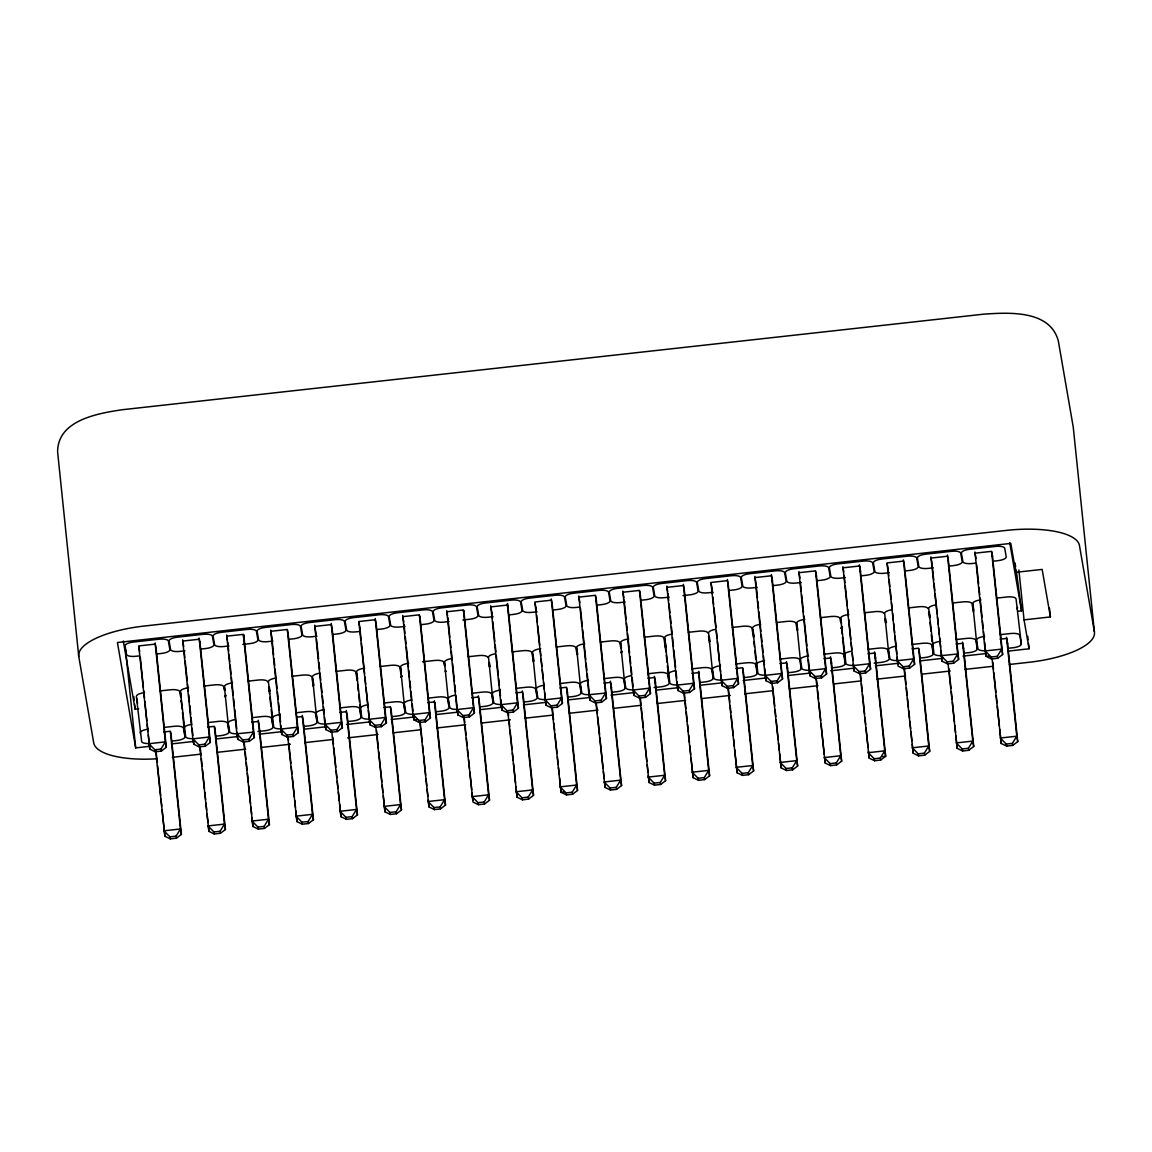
<?xml version="1.0" encoding="UTF-8"?>
<svg xmlns="http://www.w3.org/2000/svg" width="1152" height="1152" viewBox="0 0 1152 1152"><rect width="100%" height="100%" fill="white"/><g stroke="black" fill="none" stroke-linecap="round" stroke-linejoin="round"><path stroke-width="1.5" d="M138.802 646.531L149.789 749.131L155.189 751.766L161.323 751.09L160.963 749.074L165.37 741.874L155.146 642.931M182.635 639.878L192.859 738.835L193.795 744.25L199.21 746.885L205.33 746.208L204.984 744.192L209.376 736.992L199.152 638.05M155.722 751.306L164.866 836.237L170.28 838.872L176.4 838.181L176.054 836.179L180.446 828.979L170.41 731.794M226.656 634.997L236.88 733.954L237.816 739.368L243.23 742.003L249.35 741.326L249.005 739.31L253.397 732.11L243.36 634.939M199.728 746.424L208.886 831.355L214.301 833.976L220.421 833.299L220.075 831.298L224.467 824.098L214.43 726.912M270.677 630.115L280.901 729.058L281.837 734.486L287.251 737.122L293.371 736.445L293.026 734.429L297.418 727.229L287.381 630.058M243.749 741.528L252.907 826.474L258.322 829.094L264.442 828.418L264.096 826.416L268.488 819.216L258.264 720.259M314.683 625.234L324.922 724.176L325.858 729.605L331.272 732.24L337.392 731.563L337.046 729.547L341.438 722.347L331.214 623.405M287.77 736.646L296.928 821.592L302.342 824.213L308.462 823.536L308.117 821.534L312.509 814.334L302.285 715.378M358.891 622.123L369.878 724.723L375.278 727.358L381.413 726.667L381.053 724.666L385.459 717.466L375.235 618.523M331.79 731.765L340.949 816.71L346.349 819.331L352.483 818.654L352.123 816.638L356.53 809.453L346.306 710.496M402.725 615.47L412.949 714.413L413.885 719.842L419.299 722.477L425.419 721.786L425.074 719.784L429.466 712.584L419.429 615.398M375.811 726.883L384.955 811.829L390.37 814.45L396.49 813.773L396.144 811.757L400.536 804.571L390.499 707.386M446.746 610.589L456.97 709.531L457.906 714.96L463.32 717.581L469.44 716.904L469.094 714.902L473.486 707.702L463.45 610.517M419.818 722.002L428.976 806.947L434.39 809.568L440.51 808.891L440.165 806.875L444.557 799.675L434.333 700.733M490.766 605.707L500.99 704.65L501.926 710.078L507.341 712.699L513.461 712.022L513.115 710.021L517.507 702.821L507.283 603.864M463.838 717.12L472.997 802.051L478.411 804.686L484.531 804.01L484.186 801.994L488.578 794.794L478.354 695.851M534.96 602.582L545.947 705.197L551.362 707.818L557.482 707.141L557.122 705.139L561.528 697.939L551.304 598.982M507.859 712.238L517.018 797.17L522.432 799.805L528.552 799.128L528.192 797.112L532.598 789.912L522.374 690.97M578.794 595.944L589.018 694.886L589.968 700.315L595.368 702.936L601.488 702.259L601.142 700.243L605.549 693.058L595.498 595.872M551.88 707.357L561.038 792.288L566.438 794.923L572.558 794.246L572.213 792.23L576.619 785.03L566.568 687.859M622.814 591.062L633.038 690.005L633.974 695.434L639.389 698.054L645.509 697.378L645.163 695.362L649.555 688.176L639.518 590.99M595.886 702.475L605.045 787.406L610.459 790.042L616.579 789.365L616.234 787.349L620.626 780.149L610.402 681.206M666.835 586.166L677.059 685.123L677.995 690.552L683.41 693.173L689.53 692.496L689.184 690.48L693.576 683.28L683.352 584.338M639.907 697.594L649.066 782.525L654.48 785.16L660.6 784.469L660.254 782.467L664.646 775.267L654.422 676.325M711.029 583.056L722.016 685.656L727.43 688.291L733.55 687.614L733.205 685.598L737.597 678.398L727.373 579.456M683.928 692.712L693.086 777.643L698.501 780.278L704.621 779.587L704.275 777.586L708.667 770.386L698.443 671.443M754.862 576.403L765.086 675.36L766.037 680.774L771.451 683.41L777.571 682.733L777.211 680.717L781.618 673.517L771.394 574.574M727.949 687.83L737.107 772.762L742.522 775.382L748.642 774.706L748.282 772.704L752.688 765.504L742.637 668.318M798.883 571.522L809.107 670.478L810.058 675.893L815.458 678.528L821.578 677.851L821.232 675.835L825.638 668.635L815.587 571.464M771.97 682.949L781.114 767.88L786.528 770.501L792.648 769.824L792.302 767.822L796.709 760.622L786.47 661.68M842.904 566.64L854.064 671.011L859.478 673.646L865.598 672.97L865.253 670.954L869.645 663.754L859.421 564.811M815.976 678.053L825.134 762.998L830.549 765.619L836.669 764.942L836.323 762.941L840.715 755.741L830.491 656.784M887.098 563.53L898.085 666.13L903.499 668.765L909.619 668.088L909.274 666.072L913.666 658.872L903.442 559.93M859.824 671.414L869.155 758.117L874.57 760.738L880.69 760.061L880.344 758.045L884.736 750.859L874.512 651.902M930.946 556.877L942.106 661.248L947.52 663.883L953.64 663.192L953.294 661.19L957.686 653.99L947.462 555.048M904.018 668.29L913.176 753.235L918.59 755.856L924.71 755.179L924.365 753.163L928.757 745.978L918.72 648.792M974.952 551.995L985.176 650.938L986.126 656.366L991.526 659.002L997.661 658.31L997.301 656.309L1001.707 649.109L991.656 551.923M948.038 663.408L957.197 748.354L962.597 750.974L968.731 750.298L968.371 748.282L972.778 741.096L962.554 642.139M992.059 658.526L1001.203 743.472L1006.618 746.093L1012.738 745.416L1012.392 743.4L1016.784 736.2L1006.56 637.258M161.323 751.09L166.306 747.302L156.082 648.36M205.33 746.208L210.326 742.421L199.915 641.707M249.35 741.326L254.347 737.539L243.706 634.55M293.371 736.445L298.354 732.658L288.317 635.472M176.4 838.181L181.397 834.408L170.986 733.694M337.392 731.563L342.374 727.776L332.338 630.59M220.421 833.299L225.418 829.526L214.949 728.28M381.413 726.667L386.395 722.894L376.171 623.952M264.442 828.418L269.424 824.645L259.387 727.459M425.419 721.786L430.416 718.013L419.947 616.766M308.462 823.536L313.445 819.749L303.408 722.578M469.44 716.904L474.422 713.131L463.838 610.646M352.483 818.654L357.466 814.867L347.242 715.925M513.461 712.022L518.443 708.25L508.406 611.064M396.49 813.773L401.486 809.986L391.262 711.043M557.482 707.141L562.464 703.368L552.427 606.182M440.51 808.891L445.493 805.104L434.909 702.634M601.488 702.259L606.485 698.472L596.074 597.758M484.531 804.01L489.514 800.222L479.477 703.051M645.509 697.378L650.506 693.59L640.037 592.358M528.552 799.128L533.534 795.341L523.498 698.155M689.53 692.496L694.512 688.709L684.475 591.538M572.558 794.246L577.555 790.459L567.331 691.517M733.55 687.614L738.533 683.827L728.496 586.656M616.579 789.365L621.576 785.578L611.107 684.331M777.571 682.733L782.554 678.946L772.33 580.003M660.6 784.469L665.582 780.696L655.186 679.982M821.578 677.851L826.574 674.064L816.35 575.122M704.621 779.587L709.603 775.814L699.566 678.629M865.598 672.97L870.595 669.182L859.997 566.698M748.642 774.706L753.624 770.933L743.587 673.747M909.619 668.088L914.602 664.301L904.565 567.115M792.648 769.824L797.645 766.051L787.421 667.094M953.64 663.192L958.622 659.419L948.586 562.234M836.669 764.942L841.666 761.17L831.197 659.923M997.661 658.31L1002.643 654.538L992.419 555.581M880.69 760.061L885.672 756.274L875.03 653.299M924.71 755.179L929.693 751.392L919.656 654.221M968.731 750.298L973.714 746.51L963.49 647.568M1012.738 745.416L1017.734 741.629L1007.51 642.686M139.176 655.92L135.706 656.294A8.726 2.88 -5.9 0 1 126.547 654.422L125.064 645.883A8.726 2.88 -5.9 0 1 133.243 642.067L159.235 639.187A8.726 2.88 -5.9 0 1 168.394 641.074L169.877 649.613A8.726 2.88 -5.9 0 1 161.698 653.414L156.499 653.99M184.925 650.837L179.726 651.413A8.726 2.88 -5.9 0 1 170.568 649.526L169.085 640.987A8.726 2.88 -5.9 0 1 177.25 637.186L203.256 634.306A8.726 2.88 -5.9 0 1 212.414 636.192L213.898 644.731A8.726 2.88 -5.9 0 1 205.718 648.533L200.52 649.109M228.946 645.955L223.733 646.531A8.726 2.88 -5.9 0 1 214.574 644.645L213.106 636.106A8.726 2.88 -5.9 0 1 221.27 632.304L247.277 629.424A8.726 2.88 -5.9 0 1 256.435 631.31L257.918 639.85A8.726 2.88 -5.9 0 1 249.739 643.651L242.813 644.414M272.952 641.074L267.754 641.65A8.726 2.88 -5.9 0 1 258.595 639.763L257.112 631.224A8.726 2.88 -5.9 0 1 265.291 627.422L291.298 624.542A8.726 2.88 -5.9 0 1 300.456 626.429L301.925 634.968A8.726 2.88 -5.9 0 1 293.76 638.77L288.562 639.346M316.973 636.192L311.774 636.768A8.726 2.88 -5.9 0 1 302.616 634.882L301.133 626.342A8.726 2.88 -5.9 0 1 309.312 622.541L335.304 619.661A8.726 2.88 -5.9 0 1 344.462 621.533L345.946 630.072A8.726 2.88 -5.9 0 1 337.781 633.888L332.568 634.464M359.266 631.498L355.795 631.886A8.726 2.88 -5.9 0 1 346.637 630L345.154 621.461A8.726 2.88 -5.9 0 1 353.333 617.659L379.325 614.765A8.726 2.88 -5.9 0 1 388.483 616.651L389.966 625.19A8.726 2.88 -5.9 0 1 381.787 629.006L376.589 629.582M405.014 626.429L399.816 627.005A8.726 2.88 -5.9 0 1 390.658 625.118L389.174 616.579A8.726 2.88 -5.9 0 1 397.339 612.778L423.346 609.883A8.726 2.88 -5.9 0 1 432.504 611.77L433.987 620.309A8.726 2.88 -5.9 0 1 425.808 624.125L420.61 624.701M449.035 621.547L443.822 622.123A8.726 2.88 -5.9 0 1 434.664 620.237L433.195 611.698A8.726 2.88 -5.9 0 1 441.36 607.896L467.366 605.002A8.726 2.88 -5.9 0 1 476.525 606.888L478.008 615.427A8.726 2.88 -5.9 0 1 469.829 619.243L462.888 620.006M493.042 616.666L487.843 617.242A8.726 2.88 -5.9 0 1 478.685 615.355L477.202 606.816A8.726 2.88 -5.9 0 1 485.381 603.014L511.387 600.12A8.726 2.88 -5.9 0 1 520.546 602.006L522.014 610.546A8.726 2.88 -5.9 0 1 513.85 614.362L508.651 614.938M537.062 611.784L531.864 612.36A8.726 2.88 -5.9 0 1 522.706 610.474L521.222 601.934A8.726 2.88 -5.9 0 1 529.402 598.118L555.394 595.238A8.726 2.88 -5.9 0 1 564.552 597.125L566.035 605.664A8.726 2.88 -5.9 0 1 557.87 609.466L552.658 610.056M579.355 607.09L575.885 607.478A8.726 2.88 -5.9 0 1 566.726 605.592L565.243 597.053A8.726 2.88 -5.9 0 1 573.422 593.237L599.414 590.357A8.726 2.88 -5.9 0 1 608.573 592.243L610.056 600.782A8.726 2.88 -5.9 0 1 601.877 604.584L596.678 605.16M625.104 602.021L619.906 602.597A8.726 2.88 -5.9 0 1 610.733 600.71L609.264 592.171A8.726 2.88 -5.9 0 1 617.429 588.355L643.435 585.475A8.726 2.88 -5.9 0 1 652.594 587.362L654.077 595.901A8.726 2.88 -5.9 0 1 645.898 599.702L640.699 600.278M669.11 597.125L663.912 597.715A8.726 2.88 -5.9 0 1 654.754 595.829L653.285 587.29A8.726 2.88 -5.9 0 1 661.45 583.474L687.456 580.594A8.726 2.88 -5.9 0 1 696.614 582.48L698.098 591.019A8.726 2.88 -5.9 0 1 689.918 594.821L682.978 595.598M713.131 592.243L707.933 592.819A8.726 2.88 -5.9 0 1 698.774 590.947L697.291 582.408A8.726 2.88 -5.9 0 1 705.47 578.592L731.477 575.712A8.726 2.88 -5.9 0 1 740.635 577.598L742.104 586.138A8.726 2.88 -5.9 0 1 733.939 589.939L728.741 590.515M757.152 587.362L751.954 587.938A8.726 2.88 -5.9 0 1 742.795 586.051L741.312 577.512A8.726 2.88 -5.9 0 1 749.491 573.71L775.483 570.83A8.726 2.88 -5.9 0 1 784.642 572.717L786.125 581.256A8.726 2.88 -5.9 0 1 777.96 585.058L772.747 585.634M801.173 582.48L795.974 583.056A8.726 2.88 -5.9 0 1 786.816 581.17L785.333 572.63A8.726 2.88 -5.9 0 1 793.512 568.829L819.504 565.949A8.726 2.88 -5.9 0 1 828.662 567.835L830.146 576.374A8.726 2.88 -5.9 0 1 821.966 580.176L816.768 580.752M845.194 577.598L839.995 578.174A8.726 2.88 -5.9 0 1 830.822 576.288L829.354 567.749A8.726 2.88 -5.9 0 1 837.518 563.947L863.525 561.067A8.726 2.88 -5.9 0 1 872.683 562.939L874.166 571.478A8.726 2.88 -5.9 0 1 865.987 575.294L860.789 575.87M889.2 572.717L884.002 573.293A8.726 2.88 -5.9 0 1 874.843 571.406L873.374 562.867A8.726 2.88 -5.9 0 1 881.539 559.066L907.546 556.186A8.726 2.88 -5.9 0 1 916.704 558.058L918.187 566.597A8.726 2.88 -5.9 0 1 910.008 570.413L904.81 570.989M933.221 567.835L928.022 568.411A8.726 2.88 -5.9 0 1 918.864 566.525L917.381 557.986A8.726 2.88 -5.9 0 1 925.56 554.184L951.552 551.29A8.726 2.88 -5.9 0 1 960.725 553.176L962.194 561.715A8.726 2.88 -5.9 0 1 954.029 565.531L948.83 566.107M975.514 563.141L972.043 563.53A8.726 2.88 -5.9 0 1 962.885 561.643L961.402 553.104A8.726 2.88 -5.9 0 1 969.581 549.302L995.573 546.408A8.726 2.88 -5.9 0 1 1004.731 548.294L1006.214 556.834A8.726 2.88 -5.9 0 1 998.035 560.65L992.837 561.226M149.976 746.294L135.691 747.878L117.432 642.514L1010.794 543.413L1015.805 572.328L1042.157 569.405L1050.394 616.939L1024.042 619.862L1018.886 569.923M160.157 690.912L170.554 689.76A8.726 2.88 -5.9 0 1 179.712 691.646L180.605 696.773M204.178 686.03L214.574 684.878A8.726 2.88 -5.9 0 1 223.733 686.765L224.323 690.178M248.184 681.149L258.595 679.997A8.726 2.88 -5.9 0 1 267.754 681.883M292.205 676.267L302.602 675.115A8.726 2.88 -5.9 0 1 311.76 677.002M336.226 671.386L346.622 670.234A8.726 2.88 -5.9 0 1 355.781 672.12L357.264 680.659M380.246 666.504L390.643 665.352A8.726 2.88 -5.9 0 1 399.802 667.238L400.982 674.064M422.525 661.81L434.664 660.47A8.726 2.88 -5.9 0 1 443.822 662.357L444.413 665.77M468.274 656.741L478.67 655.589A8.726 2.88 -5.9 0 1 487.843 657.475M512.294 651.859L522.691 650.707A8.726 2.88 -5.9 0 1 531.85 652.594L533.333 661.133A8.726 2.88 -5.9 0 1 533.232 661.781M556.315 646.978L566.712 645.826A8.726 2.88 -5.9 0 1 575.87 647.712L577.051 654.538M600.336 642.096L610.733 640.944A8.726 2.88 -5.9 0 1 619.891 642.816L620.784 647.942M644.342 637.214L654.754 636.048A8.726 2.88 -5.9 0 1 663.912 637.934L665.928 651.701M688.363 632.318L698.76 631.166A8.726 2.88 -5.9 0 1 707.933 633.053M732.384 627.437L742.781 626.285A8.726 2.88 -5.9 0 1 751.939 628.171L753.422 636.71A8.726 2.88 -5.9 0 1 753.322 637.373M776.405 622.555L786.802 621.403A8.726 2.88 -5.9 0 1 795.96 623.29L797.141 630.13M820.426 617.674L830.822 616.522A8.726 2.88 -5.9 0 1 839.981 618.408L840.571 621.821M864.432 612.792L874.843 611.64A8.726 2.88 -5.9 0 1 884.002 613.526M908.453 607.91L918.85 606.758A8.726 2.88 -5.9 0 1 928.008 608.645M952.474 603.029L962.87 601.877A8.726 2.88 -5.9 0 1 972.029 603.763L973.512 612.302M996.494 598.147L1006.891 596.995A8.726 2.88 -5.9 0 1 1016.05 598.882L1021.306 643.939A8.726 2.88 -5.9 0 1 1013.126 647.741L1007.928 648.317M123.307 641.03L135.115 709.186L138.686 708.782M1017.965 611.251L1021.55 610.862L1016.237 570.067M163.93 727.43L174.326 726.278A8.726 2.88 -5.9 0 1 183.485 728.165L184.968 736.704A8.726 2.88 -5.9 0 1 176.789 740.52L171.59 741.096M207.95 722.549L218.347 721.397A8.726 2.88 -5.9 0 1 227.506 723.283L228.989 731.822A8.726 2.88 -5.9 0 1 220.81 735.638L215.611 736.214M251.957 717.667L262.368 716.515A8.726 2.88 -5.9 0 1 271.526 718.402L272.995 726.941A8.726 2.88 -5.9 0 1 264.83 730.757L257.89 731.52M295.978 712.786L306.374 711.634A8.726 2.88 -5.9 0 1 315.533 713.52L317.016 722.059A8.726 2.88 -5.9 0 1 308.851 725.861L303.638 726.437M339.998 707.904L350.395 706.752A8.726 2.88 -5.9 0 1 359.554 708.638L361.037 717.178A8.726 2.88 -5.9 0 1 352.858 720.979L347.659 721.555M384.019 703.022L394.416 701.87A8.726 2.88 -5.9 0 1 403.574 703.757L405.058 712.296A8.726 2.88 -5.9 0 1 396.878 716.098L391.68 716.674M428.04 698.141L438.437 696.989A8.726 2.88 -5.9 0 1 447.595 698.875L449.078 707.414A8.726 2.88 -5.9 0 1 440.899 711.216L435.701 711.792M472.046 693.259L482.458 692.107A8.726 2.88 -5.9 0 1 491.616 693.994L493.085 702.533A8.726 2.88 -5.9 0 1 484.92 706.334L479.722 706.91M516.067 688.378L526.464 687.226A8.726 2.88 -5.9 0 1 535.622 689.112L537.106 697.651A8.726 2.88 -5.9 0 1 528.941 701.453L523.728 702.029M560.088 683.496L570.485 682.344A8.726 2.88 -5.9 0 1 579.643 684.23L581.126 692.77A8.726 2.88 -5.9 0 1 572.947 696.571L567.749 697.147M604.109 678.614L614.506 677.462A8.726 2.88 -5.9 0 1 623.664 679.334L625.147 687.874A8.726 2.88 -5.9 0 1 616.968 691.69L611.77 692.266M648.115 673.733L658.526 672.566A8.726 2.88 -5.9 0 1 667.685 674.453L669.168 682.992A8.726 2.88 -5.9 0 1 660.989 686.808L654.048 687.571M692.136 668.851L702.547 667.685A8.726 2.88 -5.9 0 1 711.706 669.571L713.174 678.11A8.726 2.88 -5.9 0 1 705.01 681.926L699.811 682.502M736.157 663.955L746.554 662.803A8.726 2.88 -5.9 0 1 755.712 664.69L757.195 673.229A8.726 2.88 -5.9 0 1 749.03 677.045L743.818 677.621M780.178 659.074L790.574 657.922A8.726 2.88 -5.9 0 1 799.733 659.808L801.216 668.347A8.726 2.88 -5.9 0 1 793.037 672.163L787.838 672.739M824.198 654.192L834.595 653.04A8.726 2.88 -5.9 0 1 843.754 654.926L845.237 663.466A8.726 2.88 -5.9 0 1 837.058 667.267L831.859 667.858M868.205 649.31L878.616 648.158A8.726 2.88 -5.9 0 1 887.774 650.045L889.243 658.584A8.726 2.88 -5.9 0 1 881.078 662.386L874.138 663.163M912.226 644.429L922.622 643.277A8.726 2.88 -5.9 0 1 931.795 645.163L933.264 653.702A8.726 2.88 -5.9 0 1 925.099 657.504L919.901 658.08M956.246 639.547L966.643 638.395A8.726 2.88 -5.9 0 1 975.802 640.282L977.285 648.821A8.726 2.88 -5.9 0 1 969.106 652.622L963.907 653.198M1000.267 634.666L1010.664 633.514A8.726 2.88 -5.9 0 1 1019.822 635.4L1021.306 643.939M163.742 731.952L170.352 731.218L171.288 736.632M207.763 727.056L214.373 726.336L215.309 731.75M251.784 722.174L258.379 721.44L259.33 726.869M297.446 717.12L302.4 716.558L303.35 721.987M339.811 712.411L346.421 711.677L347.357 717.106M383.832 707.53L390.442 706.795L391.378 712.224M427.853 702.648L434.462 701.914L435.398 707.342M471.859 697.766L478.469 697.032L479.419 702.461M515.88 692.885L522.49 692.15L523.426 697.579M559.901 688.003L566.51 687.269L567.446 692.698M603.922 683.122L610.531 682.387L611.467 687.816M647.942 678.24L654.552 677.506L655.488 682.934M691.949 673.358L698.558 672.624L699.509 678.038M735.97 668.477L742.579 667.742L743.515 673.157M779.99 663.581L786.6 662.861L787.536 668.275M824.011 658.699L830.621 657.965L831.557 663.394M868.032 653.818L874.642 653.083L875.578 658.512M912.038 648.936L918.648 648.202L919.598 653.63M956.059 644.054L962.669 643.32L963.605 648.749M1000.08 639.173L1006.69 638.438L1007.626 643.867M234.446 719.683A8.726 2.88 -5.9 0 0 228.182 723.211L229.666 731.75A8.726 2.88 -5.9 0 0 236.88 733.781L253.397 732.11L254.347 737.539M588.499 680.342A8.726 2.88 -5.9 0 0 580.334 684.144L581.803 692.683A8.726 2.88 -5.9 0 0 589.032 694.714L605.549 693.058L606.485 698.472M934.963 605.045A8.726 2.88 -5.9 0 0 928.699 608.573L933.955 653.63A8.726 2.88 -5.9 0 0 941.17 655.646L957.686 653.99L958.622 659.419M171.418 743.918L194.645 741.341M216.086 738.965L237.528 736.589M258.97 734.213L282.197 731.635M303.638 729.245L326.866 726.682M346.522 724.493L369.749 721.915M391.19 719.539L414.418 716.962M435.859 714.586L457.301 712.21M480.528 709.632L501.97 707.256M523.411 704.88L546.638 702.302M568.08 699.912L589.522 697.536M610.963 695.16L634.19 692.582M655.618 690.206L677.059 687.83M700.286 685.253L721.728 682.877M743.17 680.501L766.397 677.923M787.838 675.547L811.066 672.97M830.722 670.781L853.949 668.203M875.39 665.827L898.618 663.25M920.059 660.874L943.286 658.296M962.942 656.122L986.17 653.544M1007.611 651.168L1029.053 648.778L1028.491 643.435M417.197 719.482L413.885 719.842L413.338 714.542M989.424 656.006L986.126 656.366L984.658 642.226M166.306 747.302L165.37 741.874L148.838 743.717L154.843 749.75L160.963 749.074M210.326 742.421L209.376 736.992L192.859 738.835L198.864 744.869L204.984 744.192M236.88 733.954L242.885 739.987L249.005 739.31M298.354 732.658L297.418 727.229L280.901 729.058L286.906 735.106L293.026 734.429M342.374 727.776L341.438 722.347L324.922 724.176L330.912 730.224L337.046 729.547M386.395 722.894L385.459 717.466L368.928 719.294L374.933 725.342L381.053 724.666M430.416 718.013L429.466 712.584L412.949 714.413L418.954 720.461L425.074 719.784M474.422 713.131L473.486 707.702L456.97 709.531L462.974 715.579L469.094 714.902M518.443 708.25L517.507 702.821L500.99 704.65L506.995 710.698L513.115 710.021M562.464 703.368L561.528 697.939L544.997 699.768L551.002 705.816L557.122 705.139M589.018 694.886L595.022 700.934L601.142 700.243M650.506 693.59L649.555 688.176L633.038 690.005L639.043 696.053L645.163 695.362M694.512 688.709L693.576 683.28L677.059 685.123L683.064 691.157L689.184 690.48M738.533 683.827L737.597 678.398L721.08 680.242L727.085 686.275L733.205 685.598M782.554 678.946L781.618 673.517L765.086 675.36L771.091 681.394L777.211 680.717M826.574 674.064L825.638 668.635L809.107 670.478L815.112 676.512L821.232 675.835M870.595 669.182L869.645 663.754L853.128 665.582L859.133 671.63L865.253 670.954M914.602 664.301L913.666 658.872L897.149 660.701L903.154 666.749L909.274 666.072M941.17 655.819L947.174 661.867L953.294 661.19M1002.643 654.538L1001.707 649.109L985.176 650.938L991.181 656.986L997.301 656.309M172.354 757.31L200.966 754.142M217.066 752.357L245.678 749.174M261.778 747.389L290.39 744.221M304.69 742.637L333.317 739.454M347.616 737.87L378.014 734.501M394.114 732.715L420.941 729.734M437.04 727.949L465.653 724.781M481.752 722.995L510.365 719.813M524.678 718.229L553.291 715.061M569.39 713.275L598.003 710.093M614.088 708.307L640.915 705.341M657.014 703.555L685.627 700.373M701.726 698.587L730.339 695.419M744.653 693.835L773.266 690.653M789.365 688.867L817.978 685.699M834.077 683.914L860.904 680.933M876.989 679.147L905.616 675.979M921.701 674.194L950.314 671.011M964.627 669.427L993.24 666.259M1009.339 664.474L1029.01 662.285A69.768 23.069 -5.9 0 0 1094.4 631.829L1073.246 427.118L1058.299 340.805C1049.904 309.96 1009.31 312.48 984.11 314.122L122.083 409.752C97.733 413.424 57.758 420.077 57.6 451.8L78.754 656.51L93.701 742.824A69.768 23.069 -5.9 0 0 157.075 758.779M564.336 791.928L561.038 792.288L559.57 778.162M882.374 756.648L885.672 756.274L884.736 750.859L868.219 752.688L874.224 758.736L874.57 760.738M181.397 834.408L180.446 828.979L163.93 830.808L169.934 836.856L176.054 836.179M225.418 829.526L224.467 824.098L207.95 825.926L213.955 831.974L220.075 831.298M269.424 824.645L268.488 819.216L251.971 821.045L257.976 827.093L264.096 826.416M313.445 819.749L312.509 814.334L295.992 816.163L301.982 822.211L308.117 821.534M357.466 814.867L356.53 809.453L339.998 811.282L346.003 817.33L352.123 816.638M401.486 809.986L400.536 804.571L384.019 806.4L390.024 812.448L396.144 811.757M445.493 805.104L444.557 799.675L428.04 801.518L434.045 807.552L440.165 806.875M489.514 800.222L488.578 794.794L472.061 796.637L478.066 802.67L484.186 801.994M533.534 795.341L532.598 789.912L516.067 791.755L522.072 797.789L528.192 797.112M577.555 790.459L576.619 785.03L560.088 786.859L566.093 792.907L572.213 792.23M621.576 785.578L620.626 780.149L604.109 781.978L610.114 788.026L616.234 787.349M665.582 780.696L664.646 775.267L648.13 777.096L654.134 783.144L660.254 782.467M709.603 775.814L708.667 770.386L692.15 772.214L698.155 778.262L704.275 777.586M753.624 770.933L752.688 765.504L736.157 767.333L742.162 773.381L748.282 772.704M797.645 766.051L796.709 760.622L780.178 762.451L786.182 768.499L792.302 767.822M841.666 761.17L840.715 755.741L824.198 757.57L830.203 763.618L836.323 762.941M874.224 758.736L880.344 758.045M929.693 751.392L928.757 745.978L912.24 747.806L918.245 753.854L924.365 753.163M973.714 746.51L972.778 741.096L956.246 742.925L962.251 748.958L968.371 748.282M1017.734 741.629L1016.784 736.2L1000.267 738.043L1006.272 744.077L1012.392 743.4M1094.4 631.829L1079.453 545.501A69.768 23.069 -5.9 0 0 1006.171 530.424L144.144 626.054A69.768 23.069 -5.9 0 0 78.754 656.51M1015.027 563.083L1015.632 566.582M1024.042 619.862L1029.053 648.778M1009.742 542.707L1021.55 610.862M992.534 556.762L991.598 551.347L975.082 553.176L976.018 558.605M991.181 656.986L991.526 659.002M1006.272 744.077L1006.618 746.093M980.885 599.875A8.726 2.88 -5.9 0 0 972.72 603.691L973.901 610.517M948.528 561.658L947.578 556.229L931.061 558.058L931.997 563.486M947.174 661.867L947.52 663.883M962.251 748.958L962.597 750.974M929.29 611.986L930.182 617.112M928.613 612.058L929.491 617.184A8.726 2.88 -5.9 0 1 929.39 617.846M904.507 566.539L903.571 561.11L887.04 562.939L887.976 568.368M903.154 666.749L903.499 668.765M918.245 753.854L918.59 755.856M885.571 618.566L886.162 621.994A8.726 2.88 -5.9 0 0 886.493 622.598M884.88 618.653L885.47 622.066A8.726 2.88 -5.9 0 1 885.37 622.728M860.486 571.421L859.55 565.992L843.019 567.821L843.725 571.896M859.133 671.63L859.478 673.646M848.837 614.52A8.726 2.88 -5.9 0 0 840.658 618.336L841.55 623.462M840.658 618.336L845.914 663.394A8.726 2.88 -5.9 0 0 853.142 665.424M816.466 576.302L815.53 570.874L799.013 572.702L799.949 578.131M815.112 676.512L815.458 678.528M830.203 763.618L830.549 765.619M804.816 619.402A8.726 2.88 -5.9 0 0 796.651 623.218L797.832 630.043M772.445 581.184L771.509 575.755L754.992 577.584L755.928 583.013M771.091 681.394L771.451 683.41M786.182 768.499L786.528 770.501M752.918 629.813L754.114 636.638M760.795 624.298A8.726 2.88 -5.9 0 0 752.63 628.099L757.886 673.157A8.726 2.88 -5.9 0 0 765.101 675.187M728.438 586.066L727.488 580.637L710.971 582.466L711.907 587.894M727.085 686.275L727.43 688.291M742.162 773.381L742.522 775.382M709.2 636.394L710.093 641.52M708.523 636.466L709.402 641.592A8.726 2.88 -5.9 0 1 709.301 642.254M684.418 590.947L683.482 585.518L666.95 587.347L667.656 591.422M683.064 691.157L683.41 693.173M698.155 778.262L698.501 780.278M670.853 634.334A8.726 2.88 -5.9 0 0 664.589 637.862L666.072 646.402A8.726 2.88 -5.9 0 0 666.403 647.006M664.589 637.862L669.845 682.92A8.726 2.88 -5.9 0 0 677.059 684.95M640.397 595.829L639.461 590.4L622.93 592.243L623.88 597.658M639.043 696.053L639.389 698.054M654.134 783.144L654.48 785.16M628.747 638.942A8.726 2.88 -5.9 0 0 620.568 642.744L621.461 647.87M596.376 600.71L595.44 595.282L578.923 597.125L579.859 602.539M595.022 700.934L595.368 702.936M610.114 788.026L610.459 790.042M584.726 643.824A8.726 2.88 -5.9 0 0 576.562 647.626L577.742 654.466M552.355 605.592L551.419 600.163L534.902 602.006L535.838 607.421M551.002 705.816L551.362 707.818M566.093 792.907L566.438 794.923M532.829 654.221L534.024 661.046M508.349 610.474L507.398 605.045L490.882 606.888L491.818 612.317M506.995 710.698L507.341 712.699M522.072 797.789L522.432 799.805M489.413 662.515L490.003 665.928A8.726 2.88 -5.9 0 0 490.334 666.547M488.722 662.587L489.312 666.014A8.726 2.88 -5.9 0 1 489.211 666.662M464.328 615.355L463.392 609.941L446.861 611.77L447.566 615.83M462.974 715.579L463.32 717.581M478.066 802.67L478.411 804.686M450.763 658.757A8.726 2.88 -5.9 0 0 444.499 662.27L445.09 665.698M420.307 620.237L419.371 614.822L402.854 616.651L403.79 622.08M418.954 720.461L419.299 722.477M434.045 807.552L434.39 809.568M408.658 663.35A8.726 2.88 -5.9 0 0 400.493 667.166L401.371 672.278M376.286 625.133L375.35 619.704L358.834 621.533L359.77 626.962M374.933 725.342L375.278 727.358M390.024 812.448L390.37 814.45M364.637 668.232A8.726 2.88 -5.9 0 0 356.472 672.048L357.653 678.874M356.472 672.048L361.728 717.106A8.726 2.88 -5.9 0 0 368.942 719.122M332.28 630.014L331.33 624.586L314.813 626.414L315.749 631.843M330.912 730.224L331.272 732.24M346.003 817.33L346.349 819.331M312.739 678.629L313.934 685.469M312.062 678.715L313.243 685.541A8.726 2.88 -5.9 0 1 313.142 686.203M288.259 634.896L287.309 629.467L270.792 631.296L271.728 636.725M286.906 735.106L287.251 737.122M301.982 822.211L302.342 824.213M269.323 686.938L269.914 690.35A8.726 2.88 -5.9 0 0 270.245 690.955M268.632 687.01L269.582 693.907M274.694 678.283A8.726 2.88 -5.9 0 0 268.43 681.811L273.686 726.869A8.726 2.88 -5.9 0 0 280.901 728.899M244.238 639.778L243.302 634.349L226.771 636.178L227.477 640.253M242.885 739.987L243.23 742.003M257.976 827.093L258.322 829.094M232.589 682.877A8.726 2.88 -5.9 0 0 224.41 686.693L225 690.106M200.218 644.659L199.282 639.23L182.765 641.059L183.701 646.488M198.864 744.869L199.21 746.885M213.955 831.974L214.301 833.976M188.568 687.773A8.726 2.88 -5.9 0 0 180.403 691.574L181.282 696.701M180.403 691.574L185.645 736.632A8.726 2.88 -5.9 0 0 192.874 738.662M156.197 649.541L155.261 644.112L138.744 645.941L139.68 651.37M154.843 749.75L155.189 751.766M169.934 836.856L170.28 838.872M136.67 698.17L137.563 703.282M144.547 692.654A8.726 2.88 -5.9 0 0 136.382 696.456L141.638 741.514A8.726 2.88 -5.9 0 0 148.853 743.544M1049.472 608.026L1050.394 616.939M1027.757 636.293L1028.131 639.864M1014.883 563.414L1015.805 572.328M992.808 662.184L993.542 669.254M993.902 672.782L995.918 692.222M996.278 695.765L997.013 702.821M997.373 706.363L999.389 725.789M999.749 729.331L1001.203 743.472M976.622 564.494L978.638 583.92M978.998 587.462L979.733 594.518M980.093 598.061L982.109 617.501M982.469 621.029L983.203 628.099M983.563 631.627L984.298 638.698M972.72 603.691L977.285 648.821M948.974 668.837L950.99 688.277M951.35 691.805L952.085 698.875M952.445 702.403L954.446 721.843M954.821 725.371L955.555 732.442M955.915 735.984L957.197 748.354M932.054 564.062L933.71 579.974M934.07 583.502L934.805 590.573M935.165 594.101L937.181 613.541M937.541 617.083L938.275 624.139M938.635 627.682L939.37 634.752M939.73 638.28L940.637 647.107M941.011 650.65L942.106 661.248M930.038 622.397L930.931 631.094M931.291 634.579L932.011 641.534M932.371 645.005L933.264 653.702M904.406 668.419L906.048 684.317M906.422 687.859L907.142 694.93M907.517 698.458L908.424 707.285M908.798 710.827L909.518 717.898M909.893 721.426L910.613 728.496M910.987 732.024L911.894 740.866M912.254 744.394L913.176 753.235M888.048 568.958L888.768 576.014M889.142 579.557L889.862 586.627M890.237 590.155L891.144 598.982M891.518 602.525L892.238 609.595M892.613 613.123L893.333 620.194M893.707 623.722L894.614 632.563M894.989 636.091L896.803 653.76M897.178 657.302L897.898 664.358M889.07 656.842L884.678 613.454A8.726 2.88 -5.9 0 1 890.942 609.926M860.386 673.301L861.12 680.371M861.494 683.899L862.214 690.97M862.589 694.498L864.59 713.938M864.95 717.48L865.685 724.536M866.059 728.078L868.061 747.518M868.421 751.046L869.155 758.117M844.214 575.597L844.934 582.667M845.309 586.21L847.31 605.635M847.67 609.178L848.405 616.234M848.779 619.776L850.781 639.216M851.141 642.744L851.875 649.814M852.235 653.342L852.97 660.413M853.344 663.941L854.064 671.011M842.184 633.902L841.464 626.947A8.726 2.88 -5.9 0 1 840.816 628.272M842.544 637.387L845.237 663.466M816.552 679.954L817.286 687.024M817.646 690.552L818.568 699.394M818.928 702.922L820.757 720.59M821.117 724.118L824.227 754.157M824.587 757.699L825.134 762.998M800.366 582.25L801.288 591.091M801.648 594.619L803.477 612.288M803.837 615.816L806.947 645.854M807.307 649.397L808.042 656.467M808.402 659.995L810.058 675.893M796.651 623.218L800.496 661.392M800.856 664.877L801.216 668.347M772.718 686.606L774.734 706.032M775.094 709.574L775.829 716.645M776.189 720.173L778.205 739.613M778.565 743.141L779.299 750.211M779.659 753.739L781.114 767.88M755.986 583.603L757.454 597.73M757.814 601.272L758.549 608.342M758.909 611.87L760.925 631.31M761.285 634.838L762.019 641.909M762.379 645.437L763.114 652.507M763.474 656.05L764.395 664.877M764.755 668.405L766.037 680.774M753.955 641.923L754.502 647.15M754.862 650.621L755.755 659.318M756.115 662.803L757.195 673.229M728.338 687.946L729.792 702.086M730.166 705.614L730.901 712.685M731.261 716.227L733.262 735.653M733.637 739.195L734.357 746.251M734.731 749.794L737.107 772.762M711.979 588.485L712.526 593.784M712.886 597.312L713.621 604.382M713.981 607.925L715.982 627.35M716.357 630.893L717.091 637.963M717.451 641.491L719.453 660.931M719.827 664.459L720.547 671.53M720.922 675.058L722.016 685.656M713.174 678.11L708.61 632.981A8.726 2.88 -5.9 0 1 714.874 629.453M698.832 671.558L699.192 675.101M684.317 692.827L684.864 698.126M685.238 701.669L685.958 708.739M686.333 712.267L687.24 721.109M687.614 724.637L688.334 731.707M688.709 735.235L689.429 742.306M689.803 745.834L690.71 754.675M691.07 758.203L693.086 777.643M667.958 593.366L668.678 600.437M669.053 603.965L669.96 612.806M670.334 616.334L671.054 623.405M671.429 626.933L672.149 634.003M672.523 637.531L673.43 646.373M673.79 649.901L675.619 667.57M675.994 671.112L676.714 678.182M677.088 681.71L677.995 690.552M666.288 655.171L667.008 662.126M667.368 665.611L668.981 681.264M640.296 697.709L641.03 704.779M641.405 708.322L643.406 727.747M643.766 731.29L644.501 738.36M644.861 741.888L646.877 761.328M647.237 764.856L647.971 771.926M648.331 775.454L649.066 782.525M624.125 600.019L626.126 619.445M626.486 622.987L627.221 630.058M627.595 633.586L629.597 653.026M629.957 656.554L630.691 663.624M631.051 667.152L631.786 674.222M632.16 677.765L633.067 686.592M633.427 690.134L633.974 695.434M620.568 642.744L625.147 687.874M596.462 704.362L597.384 713.203M597.744 716.731L599.573 734.4M599.933 737.942L603.043 767.966M603.403 771.509L604.138 778.579M604.498 782.107L605.045 787.406M580.464 608.429L582.293 626.098M582.653 629.64L585.763 659.678M586.123 663.206L586.858 670.277M587.218 673.805L589.968 700.315M576.562 647.626L581.126 692.77M552.269 707.486L553.55 719.856M553.91 723.384L554.645 730.454M555.005 733.982L557.021 753.422M557.381 756.95L558.115 764.021M558.475 767.549L559.21 774.619M535.896 608.011L536.27 611.554M536.63 615.082L537.365 622.152M537.725 625.68L539.741 645.12M540.101 648.648L540.835 655.718M541.195 659.261L541.93 666.317M542.29 669.859L543.211 678.686M543.571 682.229L544.306 689.285M544.666 692.827L545.947 705.197M536.573 692.424L532.541 652.507A8.726 2.88 -5.9 0 1 540.706 648.706M507.629 603.518L507.989 607.003M508.248 712.368L508.608 715.896M508.982 719.424L509.717 726.494M510.077 730.037L512.078 749.462M512.453 753.005L513.173 760.075M513.547 763.603L515.549 783.043M515.923 786.571L517.018 797.17M491.89 612.893L492.437 618.192M492.797 621.734L494.798 641.16M495.173 644.702L495.907 651.773M496.267 655.301L498.269 674.741M498.643 678.269L499.363 685.339M499.738 688.867L500.472 695.938M500.832 699.48L501.926 710.078M493.085 702.533L488.52 657.389A8.726 2.88 -5.9 0 1 494.784 653.875M464.227 717.25L464.774 722.549M465.149 726.077L466.056 734.918M466.416 738.446L467.15 745.517M467.525 749.045L468.245 756.115M468.619 759.658L469.526 768.485M469.886 772.027L471.715 789.696M472.09 793.224L472.81 800.294M447.869 617.774L449.87 637.214M450.245 640.742L450.965 647.813M451.339 651.355L452.246 660.182M452.606 663.725L454.435 681.394M454.81 684.922L455.53 691.992M455.904 695.52L457.906 714.96M444.499 662.27L448.891 705.672M420.221 722.131L422.222 741.571M422.582 745.099L423.317 752.17M423.677 755.698L425.693 775.138M426.053 778.666L426.787 785.736M427.147 789.278L427.882 796.334M428.242 799.877L428.976 806.947M404.035 624.427L404.942 633.269M405.302 636.797L406.037 643.867M406.411 647.395L408.413 666.835M408.773 670.363L409.507 677.434M409.867 680.976L410.602 688.032M410.976 691.574L411.883 700.402M412.243 703.944L412.978 711.014M400.493 667.166L405.058 712.296M376.56 730.541L378.389 748.21M378.749 751.752L381.859 781.79M382.219 785.318L382.954 792.389M383.314 795.917L384.955 811.829M359.827 627.538L361.109 639.907M361.469 643.45L364.579 673.488M364.939 677.016L365.674 684.086M366.034 687.614L368.05 707.054M368.41 710.582L369.144 717.653M369.504 721.195L369.878 724.723M357.624 684.13L358.344 691.085M358.704 694.57L359.424 701.525M359.784 705.01L361.037 717.178M332.726 737.194L333.461 744.264M333.821 747.792L335.837 767.232M336.197 770.76L336.931 777.83M337.291 781.373L338.026 788.429M338.386 791.971L339.293 800.798M339.667 804.341L340.949 816.71M315.806 632.434L316.181 635.962M316.541 639.49L318.557 658.93M318.917 662.472L319.651 669.528M320.011 673.07L320.746 680.141M321.106 683.669L322.027 692.496M322.387 696.038L323.122 703.109M323.482 706.637L324.216 713.707M324.576 717.235L325.858 729.605M317.016 722.059L312.451 676.93A8.726 2.88 -5.9 0 1 318.701 673.402M288.158 736.776L288.533 740.304M288.893 743.846L290.894 763.286M291.269 766.814L291.989 773.885M292.363 777.413L294.365 796.853M294.739 800.381L295.459 807.451M295.834 810.994L296.928 821.592M271.8 637.315L273.614 654.984M273.989 658.512L274.709 665.582M275.083 669.11L277.085 688.55M277.459 692.078L278.179 699.149M278.554 702.691L279.274 709.747M279.648 713.29L280.555 722.117M280.93 725.659L281.837 734.486M269.942 697.378L270.85 706.075M271.21 709.546L271.93 716.515M272.29 719.986L272.635 723.47M244.138 741.658L244.872 748.728M245.232 752.256L245.966 759.326M246.341 762.869L247.061 769.925M247.435 773.467L248.342 782.294M248.702 785.837L250.531 803.506M250.906 807.034L251.626 814.104M252 817.632L252.907 826.474M227.779 642.197L228.686 651.024M229.061 654.566L229.781 661.622M230.155 665.165L231.062 673.992M231.422 677.534L233.251 695.203M233.626 698.731L234.346 705.802M234.72 709.33L236.722 728.77M237.096 732.312L237.816 739.368M224.41 686.693L228.989 731.822M200.131 746.539L201.038 755.381M201.398 758.909L202.133 765.979M202.493 769.507L204.509 788.947M204.869 792.475L205.603 799.546M205.963 803.088L206.698 810.144M207.058 813.686L207.979 822.514M208.339 826.056L208.886 831.355M184.118 650.606L184.853 657.677M185.213 661.205L187.229 680.645M187.589 684.187L188.323 691.243M188.683 694.786L189.418 701.856M189.778 705.384L190.699 714.211M191.059 717.754L191.794 724.824M192.154 728.352L192.888 735.422M193.248 738.95L193.795 744.25M181.195 700.186L182.088 708.883M182.448 712.368L184.968 736.704M155.923 749.664L157.205 762.034M157.565 765.562L160.675 795.6M161.035 799.128L161.77 806.198M162.13 809.726L164.866 836.237M140.285 657.259L143.395 687.298M143.755 690.826L144.49 697.896M144.85 701.438L146.866 720.864M147.226 724.406L147.96 731.462M148.32 735.005L149.789 749.131M133.819 696.658L134.194 700.243M134.554 703.814L135.115 709.186M125.554 649.786L135.691 747.878M897.149 660.542A8.726 2.88 -5.9 0 1 889.934 658.512L888.451 649.973A8.726 2.88 -5.9 0 1 896.63 646.157M721.08 680.069A8.726 2.88 -5.9 0 1 713.866 678.038L712.382 669.499A8.726 2.88 -5.9 0 1 720.562 665.698M545.011 699.595A8.726 2.88 -5.9 0 1 537.797 697.565L536.314 689.026A8.726 2.88 -5.9 0 1 544.493 685.224M401.285 675.778A8.726 2.88 -5.9 0 1 400.637 677.102M360.245 708.566A8.726 2.88 -5.9 0 1 368.41 704.75M225.216 695.304A8.726 2.88 -5.9 0 1 224.568 696.643M184.176 728.093A8.726 2.88 -5.9 0 1 190.426 724.565M269.222 690.422A8.726 2.88 -5.9 0 1 269.122 691.085M226.224 695.837A8.726 2.88 -5.9 0 1 225.893 695.232M445.306 670.896A8.726 2.88 -5.9 0 1 445.19 671.544M412.963 714.24A8.726 2.88 -5.9 0 1 405.734 712.224L404.266 703.685A8.726 2.88 -5.9 0 1 410.515 700.157M402.293 676.31A8.726 2.88 -5.9 0 1 401.962 675.706M621.374 651.355A8.726 2.88 -5.9 0 1 620.726 652.694M756.403 664.618A8.726 2.88 -5.9 0 1 764.582 660.816M932.472 645.091A8.726 2.88 -5.9 0 1 940.651 641.275M842.472 627.48A8.726 2.88 -5.9 0 1 842.141 626.875M844.43 654.854A8.726 2.88 -5.9 0 1 850.694 651.326M668.362 674.381A8.726 2.88 -5.9 0 1 674.626 670.867M500.99 704.477A8.726 2.88 -5.9 0 1 493.776 702.446L492.293 693.907A8.726 2.88 -5.9 0 1 500.472 690.106M324.922 724.018A8.726 2.88 -5.9 0 1 317.707 721.987L316.224 713.448A8.726 2.88 -5.9 0 1 324.403 709.632M181.08 700.848A8.726 2.88 -5.9 0 1 180.547 701.525M140.155 732.974A8.726 2.88 -5.9 0 1 148.32 729.173M272.203 718.33A8.726 2.88 -5.9 0 1 280.382 714.514M456.97 709.358A8.726 2.88 -5.9 0 1 449.755 707.342L448.272 698.803A8.726 2.88 -5.9 0 1 454.536 695.275M446.314 671.429A8.726 2.88 -5.9 0 1 445.982 670.81M665.381 646.474A8.726 2.88 -5.9 0 1 665.28 647.136M633.053 689.832A8.726 2.88 -5.9 0 1 625.824 687.802L624.355 679.262A8.726 2.88 -5.9 0 1 630.605 675.749M622.382 651.888A8.726 2.88 -5.9 0 1 622.051 651.283M809.122 670.306A8.726 2.88 -5.9 0 1 801.893 668.275L800.424 659.736A8.726 2.88 -5.9 0 1 808.589 655.92M1017.533 607.421A8.726 2.88 -5.9 0 1 1016.885 608.746M985.19 650.765A8.726 2.88 -5.9 0 1 977.976 648.749L976.493 640.21A8.726 2.88 -5.9 0 1 984.658 636.394"/></g></svg>
